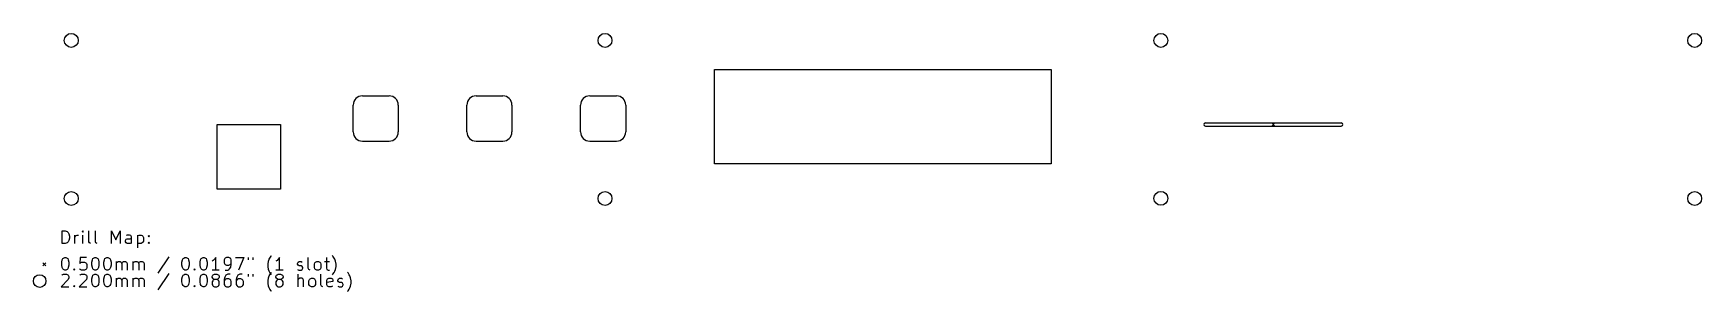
# Model space of a CAD drawing. Extents: x 15 to 279, y -124 to -83.
import ezdxf

# ---------------------------------------------------------------- set-up
doc = ezdxf.new("R2010")
doc.units = 0
doc.layers.add('BLACK', color=7, linetype='CONTINUOUS')

msp = doc.modelspace()

# ---------------------------------------------------------------- linework, layer by layer
at = {"layer": 'BLACK', "linetype": 'CONTINUOUS'}
for p, q in [((122.65, -88.9), (175.95, -88.9)), ((122.65, -103.8), (122.65, -88.9)), ((175.95, -88.9), (175.95, -103.8)), ((65.4287, -98.7713), (65.4287, -94.5287)), ((66.8787, -93.0787), (71.1213, -93.0787)), ((72.5713, -94.5287), (72.5713, -98.7713)), ((83.4287, -98.7713), (83.4287, -94.5287)), ((84.8787, -93.0787), (89.1213, -93.0787)), ((90.5713, -94.5287), (90.5713, -98.7713)), ((101.429, -98.7713), (101.429, -94.5287)), ((102.879, -93.0787), (107.121, -93.0787)), ((108.571, -94.5287), (108.571, -98.7713)), ((43.9, -97.6), (53.9, -97.6)), ((43.9, -107.8), (43.9, -97.6)), ((53.9, -97.6), (53.9, -107.8)), ((200.35, -97.35), (221.85, -97.35)), ((210.85, -97.35), (211.35, -97.85)), ((211.35, -97.35), (210.85, -97.85)), ((66.8787, -100.221), (71.1213, -100.221)), ((84.8787, -100.221), (89.1213, -100.221)), ((102.879, -100.221), (107.121, -100.221)), ((200.35, -97.85), (221.85, -97.85)), ((175.95, -103.8), (122.65, -103.8)), ((53.9, -107.8), (43.9, -107.8)), ((19.3762, -116.405), (19.3762, -114.405)), ((19.3762, -114.405), (19.8524, -114.405)), ((19.8524, -114.405), (20.1381, -114.5)), ((20.1381, -114.5), (20.3286, -114.69)), ((20.3286, -116.119), (20.1381, -116.31)), ((20.3286, -114.69), (20.4238, -114.881)), ((20.4238, -115.929), (20.3286, -116.119)), ((20.4238, -114.881), (20.519, -115.262)), ((20.519, -115.548), (20.4238, -115.929)), ((20.519, -115.262), (20.519, -115.548)), ((21.3762, -116.405), (21.3762, -115.071)), ((21.3762, -115.452), (21.4714, -115.262)), ((21.4714, -115.262), (21.5667, -115.167)), ((21.5667, -115.167), (21.7571, -115.071)), ((21.7571, -115.071), (21.9476, -115.071)), ((22.6143, -114.405), (22.519, -114.5)), ((22.519, -114.5), (22.6143, -114.595)), ((22.7095, -114.5), (22.6143, -114.405)), ((22.6143, -114.405), (22.6143, -114.595)), ((22.6143, -114.595), (22.7095, -114.5)), ((22.6143, -116.405), (22.6143, -115.071)), ((23.5667, -116.119), (23.5667, -114.405)), ((23.6619, -116.31), (23.5667, -116.119)), ((24.6143, -116.119), (24.6143, -114.405)), ((24.7095, -116.31), (24.6143, -116.119)), ((27.1857, -116.405), (27.1857, -114.405)), ((27.1857, -114.405), (27.8524, -115.833)), ((27.8524, -115.833), (28.519, -114.405)), ((28.519, -114.405), (28.519, -116.405)), ((29.3762, -115.929), (29.4714, -115.738)), ((29.3762, -116.119), (29.3762, -115.929)), ((29.4714, -116.31), (29.3762, -116.119)), ((29.6619, -115.071), (29.4714, -115.167)), ((29.4714, -115.738), (29.6619, -115.643)), ((30.0429, -115.071), (29.6619, -115.071)), ((29.6619, -115.643), (30.1381, -115.643)), ((30.2333, -115.167), (30.0429, -115.071)), ((30.1381, -115.643), (30.3286, -115.548)), ((30.3286, -115.357), (30.2333, -115.167)), ((30.3286, -116.405), (30.3286, -115.357)), ((31.281, -115.071), (31.281, -117.071)), ((31.281, -115.167), (31.4714, -115.071)), ((31.4714, -115.071), (31.8524, -115.071)), ((31.8524, -115.071), (32.0429, -115.167)), ((32.0429, -115.167), (32.1381, -115.262)), ((32.1381, -115.262), (32.2333, -115.452)), ((32.2333, -116.024), (32.1381, -116.214)), ((32.2333, -115.452), (32.2333, -116.024)), ((32.9952, -115.262), (33.0905, -115.167)), ((33.0905, -115.357), (32.9952, -115.262)), ((33.0905, -115.167), (33.1857, -115.262)), ((33.0905, -115.167), (33.0905, -115.357)), ((33.1857, -115.262), (33.0905, -115.357)), ((19.8524, -116.405), (19.3762, -116.405)), ((19.3762, -118.986), (19.4714, -118.795)), ((19.4714, -118.795), (19.5667, -118.7)), ((19.5667, -118.7), (19.7571, -118.605)), ((19.7571, -118.605), (19.9476, -118.605)), ((20.1381, -116.31), (19.8524, -116.405)), ((19.9476, -118.605), (20.1381, -118.7)), ((20.1381, -118.7), (20.2333, -118.795)), ((20.2333, -118.795), (20.3286, -118.986)), ((22.2333, -118.605), (22.1381, -119.557)), ((23.1857, -118.605), (22.2333, -118.605)), ((23.8524, -116.405), (23.6619, -116.31)), ((24.1381, -118.986), (24.2333, -118.795)), ((24.2333, -118.795), (24.3286, -118.7)), ((24.3286, -118.7), (24.519, -118.605)), ((24.519, -118.605), (24.7095, -118.605)), ((24.9, -116.405), (24.7095, -116.31)), ((24.7095, -118.605), (24.9, -118.7)), ((24.9, -118.7), (24.9952, -118.795)), ((24.9952, -118.795), (25.0905, -118.986)), ((26.0429, -118.986), (26.1381, -118.795)), ((26.1381, -118.795), (26.2333, -118.7)), ((26.2333, -118.7), (26.4238, -118.605)), ((26.4238, -118.605), (26.6143, -118.605)), ((26.6143, -118.605), (26.8048, -118.7)), ((26.8048, -118.7), (26.9, -118.795)), ((26.9, -118.795), (26.9952, -118.986)), ((29.6619, -116.405), (29.4714, -116.31)), ((30.1381, -116.405), (29.6619, -116.405)), ((30.3286, -116.31), (30.1381, -116.405)), ((31.4714, -116.405), (31.281, -116.31)), ((31.8524, -116.405), (31.4714, -116.405)), ((32.0429, -116.31), (31.8524, -116.405)), ((32.1381, -116.214), (32.0429, -116.31)), ((32.9952, -116.31), (33.0905, -116.214)), ((33.0905, -116.405), (32.9952, -116.31)), ((33.0905, -116.214), (33.1857, -116.31)), ((33.0905, -116.214), (33.0905, -116.405)), ((33.1857, -116.31), (33.0905, -116.405)), ((36.2333, -118.51), (34.519, -121.081)), ((38.4238, -118.986), (38.519, -118.795)), ((38.519, -118.795), (38.6143, -118.7)), ((38.6143, -118.7), (38.8048, -118.605)), ((38.8048, -118.605), (38.9952, -118.605)), ((38.9952, -118.605), (39.1857, -118.7)), ((39.1857, -118.7), (39.281, -118.795)), ((39.281, -118.795), (39.3762, -118.986)), ((41.281, -118.986), (41.3762, -118.795)), ((41.3762, -118.795), (41.4714, -118.7)), ((41.4714, -118.7), (41.6619, -118.605)), ((41.6619, -118.605), (41.8524, -118.605)), ((41.8524, -118.605), (42.0429, -118.7)), ((42.0429, -118.7), (42.1381, -118.795)), ((42.1381, -118.795), (42.2333, -118.986)), ((43.6619, -118.605), (43.4714, -118.89)), ((43.6619, -120.605), (43.6619, -118.605)), ((45.0905, -118.795), (44.9952, -118.986)), ((45.1857, -118.7), (45.0905, -118.795)), ((45.3762, -118.605), (45.1857, -118.7)), ((45.7571, -118.605), (45.3762, -118.605)), ((45.9476, -118.7), (45.7571, -118.605)), ((46.0429, -118.795), (45.9476, -118.7)), ((46.1381, -118.986), (46.0429, -118.795)), ((46.8048, -118.605), (48.1381, -118.605)), ((48.1381, -118.605), (47.281, -120.605)), ((48.8048, -118.605), (48.8048, -118.986)), ((49.5667, -118.605), (49.5667, -118.986)), ((52.1381, -118.89), (52.2333, -118.7)), ((52.2333, -118.7), (52.4238, -118.414)), ((52.4238, -118.414), (52.519, -118.319)), ((53.7571, -118.605), (53.5667, -118.89)), ((53.7571, -120.605), (53.7571, -118.605)), ((58.3286, -120.319), (58.3286, -118.605)), ((61.1857, -118.605), (61.1857, -120.319)), ((62.2333, -118.414), (62.1381, -118.319)), ((62.4238, -118.7), (62.2333, -118.414)), ((62.519, -118.89), (62.4238, -118.7)), ((16.3, -119.45), (16.8, -119.95)), ((16.8, -119.45), (16.3, -119.95)), ((19.281, -119.367), (19.3762, -118.986)), ((19.281, -119.843), (19.281, -119.367)), ((19.3762, -120.224), (19.281, -119.843)), ((19.281, -121.435), (19.3762, -121.34)), ((19.4714, -120.414), (19.3762, -120.224)), ((19.3762, -121.34), (19.5667, -121.245)), ((19.5667, -120.51), (19.4714, -120.414)), ((19.7571, -120.605), (19.5667, -120.51)), ((19.5667, -121.245), (20.0429, -121.245)), ((19.9476, -120.605), (19.7571, -120.605)), ((20.1381, -120.51), (19.9476, -120.605)), ((20.0429, -121.245), (20.2333, -121.34)), ((20.2333, -120.414), (20.1381, -120.51)), ((20.3286, -120.224), (20.2333, -120.414)), ((20.2333, -121.34), (20.3286, -121.435)), ((20.3286, -118.986), (20.4238, -119.367)), ((20.4238, -119.843), (20.3286, -120.224)), ((20.3286, -121.435), (20.4238, -121.626)), ((20.4238, -119.367), (20.4238, -119.843)), ((21.1857, -120.51), (21.281, -120.414)), ((21.281, -120.605), (21.1857, -120.51)), ((21.281, -120.414), (21.3762, -120.51)), ((21.281, -120.414), (21.281, -120.605)), ((21.3762, -120.51), (21.281, -120.605)), ((22.1381, -119.557), (22.2333, -119.462)), ((22.2333, -120.51), (22.1381, -120.414)), ((22.1381, -121.435), (22.2333, -121.34)), ((22.2333, -119.462), (22.4238, -119.367)), ((22.4238, -120.605), (22.2333, -120.51)), ((22.2333, -121.34), (22.4238, -121.245)), ((22.4238, -119.367), (22.9, -119.367)), ((22.9, -120.605), (22.4238, -120.605)), ((22.4238, -121.245), (22.9, -121.245)), ((22.9, -119.367), (23.0905, -119.462)), ((23.0905, -120.51), (22.9, -120.605)), ((22.9, -121.245), (23.0905, -121.34)), ((23.0905, -119.462), (23.1857, -119.557)), ((23.1857, -120.414), (23.0905, -120.51)), ((23.0905, -121.34), (23.1857, -121.435)), ((23.1857, -119.557), (23.281, -119.748)), ((23.281, -120.224), (23.1857, -120.414)), ((23.1857, -121.435), (23.281, -121.626)), ((23.281, -119.748), (23.281, -120.224)), ((24.0429, -119.367), (24.1381, -118.986)), ((24.0429, -119.843), (24.0429, -119.367)), ((24.1381, -120.224), (24.0429, -119.843)), ((24.2333, -120.414), (24.1381, -120.224)), ((24.1381, -121.626), (24.2333, -121.435)), ((24.3286, -120.51), (24.2333, -120.414)), ((24.2333, -121.435), (24.3286, -121.34)), ((24.519, -120.605), (24.3286, -120.51)), ((24.3286, -121.34), (24.519, -121.245)), ((24.7095, -120.605), (24.519, -120.605)), ((24.519, -121.245), (24.7095, -121.245)), ((24.9, -120.51), (24.7095, -120.605)), ((24.7095, -121.245), (24.9, -121.34)), ((24.9952, -120.414), (24.9, -120.51)), ((24.9, -121.34), (24.9952, -121.435)), ((25.0905, -120.224), (24.9952, -120.414)), ((24.9952, -121.435), (25.0905, -121.626)), ((25.0905, -118.986), (25.1857, -119.367)), ((25.1857, -119.843), (25.0905, -120.224)), ((25.1857, -119.367), (25.1857, -119.843)), ((25.9476, -119.367), (26.0429, -118.986)), ((25.9476, -119.843), (25.9476, -119.367)), ((26.0429, -120.224), (25.9476, -119.843)), ((26.1381, -120.414), (26.0429, -120.224)), ((26.0429, -121.626), (26.1381, -121.435)), ((26.2333, -120.51), (26.1381, -120.414)), ((26.1381, -121.435), (26.2333, -121.34)), ((26.4238, -120.605), (26.2333, -120.51)), ((26.2333, -121.34), (26.4238, -121.245)), ((26.6143, -120.605), (26.4238, -120.605)), ((26.4238, -121.245), (26.6143, -121.245)), ((26.8048, -120.51), (26.6143, -120.605)), ((26.6143, -121.245), (26.8048, -121.34)), ((26.9, -120.414), (26.8048, -120.51)), ((26.8048, -121.34), (26.9, -121.435)), ((26.9952, -120.224), (26.9, -120.414)), ((26.9, -121.435), (26.9952, -121.626)), ((26.9952, -118.986), (27.0905, -119.367)), ((27.0905, -119.843), (26.9952, -120.224)), ((27.0905, -119.367), (27.0905, -119.843)), ((27.9476, -120.605), (27.9476, -119.271)), ((27.9476, -119.462), (28.0429, -119.367)), ((28.0429, -119.367), (28.2333, -119.271)), ((28.2333, -119.271), (28.519, -119.271)), ((28.519, -119.271), (28.7095, -119.367)), ((28.7095, -119.367), (28.8048, -119.557)), ((28.8048, -119.557), (28.9, -119.367)), ((28.8048, -119.557), (28.8048, -120.605)), ((28.9, -119.367), (29.0905, -119.271)), ((29.0905, -119.271), (29.3762, -119.271)), ((29.3762, -119.271), (29.5667, -119.367)), ((29.5667, -119.367), (29.6619, -119.557)), ((29.6619, -119.557), (29.6619, -120.605)), ((30.6143, -120.605), (30.6143, -119.271)), ((30.6143, -119.462), (30.7095, -119.367)), ((30.7095, -119.367), (30.9, -119.271)), ((30.9, -119.271), (31.1857, -119.271)), ((31.1857, -119.271), (31.3762, -119.367)), ((31.3762, -119.367), (31.4714, -119.557)), ((31.4714, -119.557), (31.5667, -119.367)), ((31.4714, -119.557), (31.4714, -120.605)), ((31.5667, -119.367), (31.7571, -119.271)), ((31.7571, -119.271), (32.0429, -119.271)), ((32.0429, -119.271), (32.2333, -119.367)), ((32.2333, -119.367), (32.3286, -119.557)), ((32.3286, -119.557), (32.3286, -120.605)), ((36.2333, -121.15), (34.519, -123.721)), ((38.3286, -119.367), (38.4238, -118.986)), ((38.3286, -119.843), (38.3286, -119.367)), ((38.4238, -120.224), (38.3286, -119.843)), ((38.519, -120.414), (38.4238, -120.224)), ((38.4238, -121.626), (38.519, -121.435)), ((38.6143, -120.51), (38.519, -120.414)), ((38.519, -121.435), (38.6143, -121.34)), ((38.8048, -120.605), (38.6143, -120.51)), ((38.6143, -121.34), (38.8048, -121.245)), ((38.9952, -120.605), (38.8048, -120.605)), ((38.8048, -121.245), (38.9952, -121.245)), ((39.1857, -120.51), (38.9952, -120.605)), ((38.9952, -121.245), (39.1857, -121.34)), ((39.281, -120.414), (39.1857, -120.51)), ((39.1857, -121.34), (39.281, -121.435)), ((39.3762, -120.224), (39.281, -120.414)), ((39.281, -121.435), (39.3762, -121.626)), ((39.3762, -118.986), (39.4714, -119.367)), ((39.4714, -119.843), (39.3762, -120.224)), ((39.4714, -119.367), (39.4714, -119.843)), ((40.2333, -120.51), (40.3286, -120.414)), ((40.3286, -120.605), (40.2333, -120.51)), ((40.3286, -120.414), (40.4238, -120.51)), ((40.3286, -120.414), (40.3286, -120.605)), ((40.4238, -120.51), (40.3286, -120.605)), ((41.1857, -119.367), (41.281, -118.986)), ((41.1857, -119.843), (41.1857, -119.367)), ((41.281, -120.224), (41.1857, -119.843)), ((41.3762, -120.414), (41.281, -120.224)), ((41.281, -121.626), (41.3762, -121.435)), ((41.4714, -120.51), (41.3762, -120.414)), ((41.3762, -121.435), (41.4714, -121.34)), ((41.6619, -120.605), (41.4714, -120.51)), ((41.4714, -121.34), (41.6619, -121.245)), ((41.8524, -120.605), (41.6619, -120.605)), ((41.6619, -121.245), (41.8524, -121.245)), ((42.0429, -120.51), (41.8524, -120.605)), ((41.8524, -121.245), (42.0429, -121.34)), ((42.1381, -120.414), (42.0429, -120.51)), ((42.0429, -121.34), (42.1381, -121.435)), ((42.2333, -120.224), (42.1381, -120.414)), ((42.1381, -121.435), (42.2333, -121.626)), ((42.2333, -118.986), (42.3286, -119.367)), ((42.3286, -119.843), (42.2333, -120.224)), ((42.3286, -119.367), (42.3286, -119.843)), ((43.281, -119.081), (43.0905, -119.176)), ((44.2333, -120.605), (43.0905, -120.605)), ((43.0905, -121.626), (43.1857, -121.435)), ((43.1857, -121.435), (43.281, -121.34)), ((43.4714, -118.89), (43.281, -119.081)), ((43.281, -121.34), (43.4714, -121.245)), ((43.4714, -121.245), (43.8524, -121.245)), ((43.8524, -121.245), (44.0429, -121.34)), ((44.0429, -121.34), (44.1381, -121.435)), ((44.1381, -121.435), (44.2333, -121.626)), ((44.9952, -118.986), (44.9952, -119.462)), ((44.9952, -119.462), (45.0905, -119.652)), ((45.0905, -119.652), (45.1857, -119.748)), ((45.281, -121.435), (45.0905, -121.721)), ((45.1857, -119.748), (45.3762, -119.843)), ((45.1857, -120.605), (45.5667, -120.605)), ((45.3762, -121.34), (45.281, -121.435)), ((45.3762, -119.843), (45.7571, -119.843)), ((45.5667, -121.245), (45.3762, -121.34)), ((45.5667, -120.605), (45.7571, -120.51)), ((45.9476, -121.245), (45.5667, -121.245)), ((45.7571, -119.843), (45.9476, -119.748)), ((45.7571, -120.51), (45.8524, -120.414)), ((45.8524, -120.414), (46.0429, -120.129)), ((45.9476, -119.748), (46.0429, -119.652)), ((46.0429, -119.652), (46.1381, -119.462)), ((46.0429, -120.129), (46.1381, -119.748)), ((46.1381, -119.748), (46.1381, -118.986)), ((47.1857, -121.435), (46.9952, -121.721)), ((47.281, -121.34), (47.1857, -121.435)), ((47.4714, -121.245), (47.281, -121.34)), ((47.8524, -121.245), (47.4714, -121.245)), ((48.8048, -121.245), (48.8048, -121.626)), ((49.5667, -121.245), (49.5667, -121.626)), ((51.9476, -119.652), (52.0429, -119.176)), ((51.9476, -120.033), (51.9476, -119.652)), ((52.0429, -120.51), (51.9476, -120.033)), ((52.0429, -119.176), (52.1381, -118.89)), ((52.1381, -120.795), (52.0429, -120.51)), ((52.2333, -120.986), (52.1381, -120.795)), ((52.1381, -121.53), (52.2333, -121.34)), ((52.4238, -121.271), (52.2333, -120.986)), ((52.2333, -121.34), (52.4238, -121.054)), ((52.4238, -121.054), (52.519, -120.959)), ((52.519, -121.367), (52.4238, -121.271)), ((53.3762, -119.081), (53.1857, -119.176)), ((54.3286, -120.605), (53.1857, -120.605)), ((53.1857, -121.626), (53.281, -121.435)), ((53.281, -121.435), (53.3762, -121.34)), ((53.5667, -118.89), (53.3762, -119.081)), ((53.3762, -121.34), (53.5667, -121.245)), ((53.5667, -121.245), (53.9476, -121.245)), ((53.9476, -121.245), (54.1381, -121.34)), ((54.1381, -121.34), (54.2333, -121.435)), ((54.2333, -121.435), (54.3286, -121.626)), ((56.6143, -119.557), (56.7095, -119.367)), ((56.6143, -119.652), (56.6143, -119.557)), ((56.7095, -119.843), (56.6143, -119.652)), ((56.6143, -120.51), (56.8048, -120.605)), ((56.7095, -119.367), (56.9, -119.271)), ((56.9, -119.938), (56.7095, -119.843)), ((56.7095, -123.245), (56.7095, -121.245)), ((56.8048, -120.605), (57.1857, -120.605)), ((56.9, -119.271), (57.1857, -119.271)), ((57.1857, -119.938), (56.9, -119.938)), ((57.1857, -119.271), (57.3762, -119.367)), ((57.3762, -120.033), (57.1857, -119.938)), ((57.1857, -120.605), (57.3762, -120.51)), ((57.4714, -120.224), (57.3762, -120.033)), ((57.3762, -120.51), (57.4714, -120.319)), ((57.4714, -120.319), (57.4714, -120.224)), ((58.4238, -120.51), (58.3286, -120.319)), ((58.6143, -120.605), (58.4238, -120.51)), ((59.281, -119.652), (59.3762, -119.462)), ((59.281, -120.224), (59.281, -119.652)), ((59.3762, -120.414), (59.281, -120.224)), ((59.3762, -119.462), (59.4714, -119.367)), ((59.4714, -120.51), (59.3762, -120.414)), ((59.4714, -119.367), (59.6619, -119.271)), ((59.6619, -120.605), (59.4714, -120.51)), ((59.6619, -119.271), (59.9476, -119.271)), ((59.9476, -120.605), (59.6619, -120.605)), ((59.9476, -119.271), (60.1381, -119.367)), ((60.1381, -120.51), (59.9476, -120.605)), ((60.1381, -119.367), (60.2333, -119.462)), ((60.2333, -120.414), (60.1381, -120.51)), ((60.2333, -119.462), (60.3286, -119.652)), ((60.3286, -120.224), (60.2333, -120.414)), ((60.3286, -119.652), (60.3286, -120.224)), ((60.3286, -122.959), (60.3286, -121.245)), ((60.9, -119.271), (61.6619, -119.271)), ((61.1857, -120.319), (61.281, -120.51)), ((61.281, -120.51), (61.4714, -120.605)), ((61.4714, -120.605), (61.6619, -120.605)), ((62.1381, -121.367), (62.2333, -121.271)), ((62.2333, -121.271), (62.4238, -120.986)), ((62.4238, -120.986), (62.519, -120.795)), ((62.6143, -119.176), (62.519, -118.89)), ((62.519, -120.795), (62.6143, -120.51)), ((62.7095, -119.652), (62.6143, -119.176)), ((62.6143, -120.51), (62.7095, -120.033)), ((62.7095, -120.033), (62.7095, -119.652)), ((64.6143, -121.054), (64.519, -120.959)), ((64.8048, -121.34), (64.6143, -121.054)), ((64.9, -121.53), (64.8048, -121.34)), ((20.3286, -122.102), (19.1857, -123.245)), ((19.1857, -123.245), (20.4238, -123.245)), ((20.4238, -121.816), (20.3286, -122.102)), ((20.4238, -121.626), (20.4238, -121.816)), ((21.1857, -123.15), (21.281, -123.054)), ((21.281, -123.245), (21.1857, -123.15)), ((21.281, -123.054), (21.3762, -123.15)), ((21.281, -123.054), (21.281, -123.245)), ((21.3762, -123.15), (21.281, -123.245)), ((23.1857, -122.102), (22.0429, -123.245)), ((22.0429, -123.245), (23.281, -123.245)), ((23.281, -121.816), (23.1857, -122.102)), ((23.281, -121.626), (23.281, -121.816)), ((24.0429, -122.007), (24.1381, -121.626)), ((24.0429, -122.483), (24.0429, -122.007)), ((24.1381, -122.864), (24.0429, -122.483)), ((24.2333, -123.054), (24.1381, -122.864)), ((24.3286, -123.15), (24.2333, -123.054)), ((24.519, -123.245), (24.3286, -123.15)), ((24.7095, -123.245), (24.519, -123.245)), ((24.9, -123.15), (24.7095, -123.245)), ((24.9952, -123.054), (24.9, -123.15)), ((25.0905, -122.864), (24.9952, -123.054)), ((25.0905, -121.626), (25.1857, -122.007)), ((25.1857, -122.483), (25.0905, -122.864)), ((25.1857, -122.007), (25.1857, -122.483)), ((25.9476, -122.007), (26.0429, -121.626)), ((25.9476, -122.483), (25.9476, -122.007)), ((26.0429, -122.864), (25.9476, -122.483)), ((26.1381, -123.054), (26.0429, -122.864)), ((26.2333, -123.15), (26.1381, -123.054)), ((26.4238, -123.245), (26.2333, -123.15)), ((26.6143, -123.245), (26.4238, -123.245)), ((26.8048, -123.15), (26.6143, -123.245)), ((26.9, -123.054), (26.8048, -123.15)), ((26.9952, -122.864), (26.9, -123.054)), ((26.9952, -121.626), (27.0905, -122.007)), ((27.0905, -122.483), (26.9952, -122.864)), ((27.0905, -122.007), (27.0905, -122.483)), ((27.9476, -123.245), (27.9476, -121.911)), ((27.9476, -122.102), (28.0429, -122.007)), ((28.0429, -122.007), (28.2333, -121.911)), ((28.2333, -121.911), (28.519, -121.911)), ((28.519, -121.911), (28.7095, -122.007)), ((28.7095, -122.007), (28.8048, -122.197)), ((28.8048, -122.197), (28.9, -122.007)), ((28.8048, -122.197), (28.8048, -123.245)), ((28.9, -122.007), (29.0905, -121.911)), ((29.0905, -121.911), (29.3762, -121.911)), ((29.3762, -121.911), (29.5667, -122.007)), ((29.5667, -122.007), (29.6619, -122.197)), ((29.6619, -122.197), (29.6619, -123.245)), ((30.6143, -123.245), (30.6143, -121.911)), ((30.6143, -122.102), (30.7095, -122.007)), ((30.7095, -122.007), (30.9, -121.911)), ((30.9, -121.911), (31.1857, -121.911)), ((31.1857, -121.911), (31.3762, -122.007)), ((31.3762, -122.007), (31.4714, -122.197)), ((31.4714, -122.197), (31.5667, -122.007)), ((31.4714, -122.197), (31.4714, -123.245)), ((31.5667, -122.007), (31.7571, -121.911)), ((31.7571, -121.911), (32.0429, -121.911)), ((32.0429, -121.911), (32.2333, -122.007)), ((32.2333, -122.007), (32.3286, -122.197)), ((32.3286, -122.197), (32.3286, -123.245)), ((38.3286, -122.007), (38.4238, -121.626)), ((38.3286, -122.483), (38.3286, -122.007)), ((38.4238, -122.864), (38.3286, -122.483)), ((38.519, -123.054), (38.4238, -122.864)), ((38.6143, -123.15), (38.519, -123.054)), ((38.8048, -123.245), (38.6143, -123.15)), ((38.9952, -123.245), (38.8048, -123.245)), ((39.1857, -123.15), (38.9952, -123.245)), ((39.281, -123.054), (39.1857, -123.15)), ((39.3762, -122.864), (39.281, -123.054)), ((39.3762, -121.626), (39.4714, -122.007)), ((39.4714, -122.483), (39.3762, -122.864)), ((39.4714, -122.007), (39.4714, -122.483)), ((40.2333, -123.15), (40.3286, -123.054)), ((40.3286, -123.245), (40.2333, -123.15)), ((40.3286, -123.054), (40.4238, -123.15)), ((40.3286, -123.054), (40.3286, -123.245)), ((40.4238, -123.15), (40.3286, -123.245)), ((41.1857, -122.007), (41.281, -121.626)), ((41.1857, -122.483), (41.1857, -122.007)), ((41.281, -122.864), (41.1857, -122.483)), ((41.3762, -123.054), (41.281, -122.864)), ((41.4714, -123.15), (41.3762, -123.054)), ((41.6619, -123.245), (41.4714, -123.15)), ((41.8524, -123.245), (41.6619, -123.245)), ((42.0429, -123.15), (41.8524, -123.245)), ((42.1381, -123.054), (42.0429, -123.15)), ((42.2333, -122.864), (42.1381, -123.054)), ((42.2333, -121.626), (42.3286, -122.007)), ((42.3286, -122.483), (42.2333, -122.864)), ((42.3286, -122.007), (42.3286, -122.483)), ((43.0905, -121.721), (43.0905, -121.626)), ((43.1857, -121.911), (43.0905, -121.721)), ((43.1857, -122.292), (43.0905, -122.483)), ((43.0905, -122.483), (43.0905, -122.864)), ((43.0905, -122.864), (43.1857, -123.054)), ((43.281, -122.007), (43.1857, -121.911)), ((43.281, -122.197), (43.1857, -122.292)), ((43.1857, -123.054), (43.281, -123.15)), ((43.4714, -122.102), (43.281, -122.007)), ((43.4714, -122.102), (43.281, -122.197)), ((43.281, -123.15), (43.4714, -123.245)), ((43.8524, -122.102), (43.4714, -122.102)), ((43.4714, -123.245), (43.8524, -123.245)), ((44.0429, -122.007), (43.8524, -122.102)), ((44.0429, -122.197), (43.8524, -122.102)), ((43.8524, -123.245), (44.0429, -123.15)), ((44.1381, -121.911), (44.0429, -122.007)), ((44.1381, -122.292), (44.0429, -122.197)), ((44.0429, -123.15), (44.1381, -123.054)), ((44.2333, -121.721), (44.1381, -121.911)), ((44.2333, -122.483), (44.1381, -122.292)), ((44.1381, -123.054), (44.2333, -122.864)), ((44.2333, -121.626), (44.2333, -121.721)), ((44.2333, -122.864), (44.2333, -122.483)), ((45.0905, -121.721), (44.9952, -122.102)), ((44.9952, -122.102), (44.9952, -122.864)), ((45.0905, -122.197), (44.9952, -122.388)), ((44.9952, -122.864), (45.0905, -123.054)), ((45.1857, -122.102), (45.0905, -122.197)), ((45.0905, -123.054), (45.1857, -123.15)), ((45.3762, -122.007), (45.1857, -122.102)), ((45.1857, -123.15), (45.3762, -123.245)), ((45.7571, -122.007), (45.3762, -122.007)), ((45.3762, -123.245), (45.7571, -123.245)), ((45.9476, -122.102), (45.7571, -122.007)), ((45.7571, -123.245), (45.9476, -123.15)), ((46.0429, -122.197), (45.9476, -122.102)), ((45.9476, -123.15), (46.0429, -123.054)), ((46.1381, -122.388), (46.0429, -122.197)), ((46.0429, -123.054), (46.1381, -122.864)), ((46.1381, -122.864), (46.1381, -122.388)), ((46.9952, -121.721), (46.9, -122.102)), ((46.9, -122.102), (46.9, -122.864)), ((46.9952, -122.197), (46.9, -122.388)), ((46.9, -122.864), (46.9952, -123.054)), ((47.0905, -122.102), (46.9952, -122.197)), ((46.9952, -123.054), (47.0905, -123.15)), ((47.281, -122.007), (47.0905, -122.102)), ((47.0905, -123.15), (47.281, -123.245)), ((47.6619, -122.007), (47.281, -122.007)), ((47.281, -123.245), (47.6619, -123.245)), ((47.8524, -122.102), (47.6619, -122.007)), ((47.6619, -123.245), (47.8524, -123.15)), ((47.9476, -122.197), (47.8524, -122.102)), ((47.8524, -123.15), (47.9476, -123.054)), ((48.0429, -122.388), (47.9476, -122.197)), ((47.9476, -123.054), (48.0429, -122.864)), ((48.0429, -122.864), (48.0429, -122.388)), ((51.9476, -122.292), (52.0429, -121.816)), ((51.9476, -122.673), (51.9476, -122.292)), ((52.0429, -123.15), (51.9476, -122.673)), ((52.0429, -121.816), (52.1381, -121.53)), ((52.1381, -123.435), (52.0429, -123.15)), ((52.2333, -123.626), (52.1381, -123.435)), ((52.4238, -123.911), (52.2333, -123.626)), ((52.519, -124.007), (52.4238, -123.911)), ((53.1857, -121.721), (53.1857, -121.626)), ((53.281, -121.911), (53.1857, -121.721)), ((53.281, -122.292), (53.1857, -122.483)), ((53.1857, -122.483), (53.1857, -122.864)), ((53.1857, -122.864), (53.281, -123.054)), ((53.3762, -122.007), (53.281, -121.911)), ((53.3762, -122.197), (53.281, -122.292)), ((53.281, -123.054), (53.3762, -123.15)), ((53.5667, -122.102), (53.3762, -122.007)), ((53.5667, -122.102), (53.3762, -122.197)), ((53.3762, -123.15), (53.5667, -123.245)), ((53.9476, -122.102), (53.5667, -122.102)), ((53.5667, -123.245), (53.9476, -123.245)), ((54.1381, -122.007), (53.9476, -122.102)), ((54.1381, -122.197), (53.9476, -122.102)), ((53.9476, -123.245), (54.1381, -123.15)), ((54.2333, -121.911), (54.1381, -122.007)), ((54.2333, -122.292), (54.1381, -122.197)), ((54.1381, -123.15), (54.2333, -123.054)), ((54.3286, -121.721), (54.2333, -121.911)), ((54.3286, -122.483), (54.2333, -122.292)), ((54.2333, -123.054), (54.3286, -122.864)), ((54.3286, -121.626), (54.3286, -121.721)), ((54.3286, -122.864), (54.3286, -122.483)), ((56.8048, -122.007), (56.7095, -122.102)), ((56.9952, -121.911), (56.8048, -122.007)), ((57.281, -121.911), (56.9952, -121.911)), ((57.4714, -122.007), (57.281, -121.911)), ((57.5667, -122.197), (57.4714, -122.007)), ((57.5667, -123.245), (57.5667, -122.197)), ((58.4238, -122.292), (58.519, -122.102)), ((58.4238, -122.864), (58.4238, -122.292)), ((58.519, -123.054), (58.4238, -122.864)), ((58.519, -122.102), (58.6143, -122.007)), ((58.6143, -123.15), (58.519, -123.054)), ((58.6143, -122.007), (58.8048, -121.911)), ((58.8048, -123.245), (58.6143, -123.15)), ((58.8048, -121.911), (59.0905, -121.911)), ((59.0905, -123.245), (58.8048, -123.245)), ((59.0905, -121.911), (59.281, -122.007)), ((59.281, -123.15), (59.0905, -123.245)), ((59.281, -122.007), (59.3762, -122.102)), ((59.3762, -123.054), (59.281, -123.15)), ((59.3762, -122.102), (59.4714, -122.292)), ((59.4714, -122.864), (59.3762, -123.054)), ((59.4714, -122.292), (59.4714, -122.864)), ((60.4238, -123.15), (60.3286, -122.959)), ((60.6143, -123.245), (60.4238, -123.15)), ((61.281, -122.197), (61.3762, -122.007)), ((61.281, -122.959), (61.281, -122.197)), ((62.2333, -122.388), (61.281, -122.578)), ((61.3762, -123.15), (61.281, -122.959)), ((61.3762, -122.007), (61.5667, -121.911)), ((61.5667, -123.245), (61.3762, -123.15)), ((61.5667, -121.911), (61.9476, -121.911)), ((61.9476, -123.245), (61.5667, -123.245)), ((61.9476, -121.911), (62.1381, -122.007)), ((62.1381, -123.15), (61.9476, -123.245)), ((62.1381, -122.007), (62.2333, -122.197)), ((62.2333, -122.197), (62.2333, -122.388)), ((62.9952, -122.197), (63.0905, -122.007)), ((62.9952, -122.292), (62.9952, -122.197)), ((63.0905, -122.483), (62.9952, -122.292)), ((62.9952, -123.15), (63.1857, -123.245)), ((63.0905, -122.007), (63.281, -121.911)), ((63.281, -122.578), (63.0905, -122.483)), ((63.1857, -123.245), (63.5667, -123.245)), ((63.281, -121.911), (63.5667, -121.911)), ((63.5667, -122.578), (63.281, -122.578)), ((63.5667, -121.911), (63.7571, -122.007)), ((63.7571, -122.673), (63.5667, -122.578)), ((63.5667, -123.245), (63.7571, -123.15)), ((63.8524, -122.864), (63.7571, -122.673)), ((63.7571, -123.15), (63.8524, -122.959)), ((63.8524, -122.959), (63.8524, -122.864)), ((64.519, -124.007), (64.6143, -123.911)), ((64.6143, -123.911), (64.8048, -123.626)), ((64.8048, -123.626), (64.9, -123.435)), ((64.9952, -121.816), (64.9, -121.53)), ((64.9, -123.435), (64.9952, -123.15)), ((65.0905, -122.292), (64.9952, -121.816)), ((64.9952, -123.15), (65.0905, -122.673)), ((65.0905, -122.673), (65.0905, -122.292))]:
    msp.add_line(p, q, dxfattribs=at)
at = {"layer": 'BLACK'}
for centre, radius in [((20.8, -84.3), 1.1), ((105.3, -84.3), 1.1), ((193.3, -84.3), 1.1), ((277.8, -84.3), 1.1), ((20.8, -109.3), 1.1), ((105.3, -109.3), 1.1), ((193.3, -109.271), 1.1), ((277.8, -109.3), 1.1), ((15.8, -122.34), 1)]:
    msp.add_circle(centre, radius, dxfattribs=at)
for centre, radius, start, end in [((66.8787, -94.5287), 1.45, 90, 180), ((71.1213, -94.5287), 1.45, 0, 90), ((84.8787, -94.5287), 1.45, 90, 180), ((89.1213, -94.5287), 1.45, 0, 90), ((102.879, -94.5287), 1.45, 90, 180), ((107.121, -94.5287), 1.45, 0, 90), ((200.35, -97.6), 0.25, 90, 270), ((221.85, -97.6), 0.25, 270, 450), ((66.8787, -98.7713), 1.45, -179.999, -90), ((71.1213, -98.7713), 1.45, -90, -0.00079), ((84.8787, -98.7713), 1.45, -179.999, -90), ((89.1213, -98.7713), 1.45, -90, -0.00079), ((102.879, -98.7713), 1.45, -179.999, -90), ((107.121, -98.7713), 1.45, -90, -0.00079)]:
    msp.add_arc(centre, radius, start, end, dxfattribs=at)

doc.saveas('drawing.dxf')
